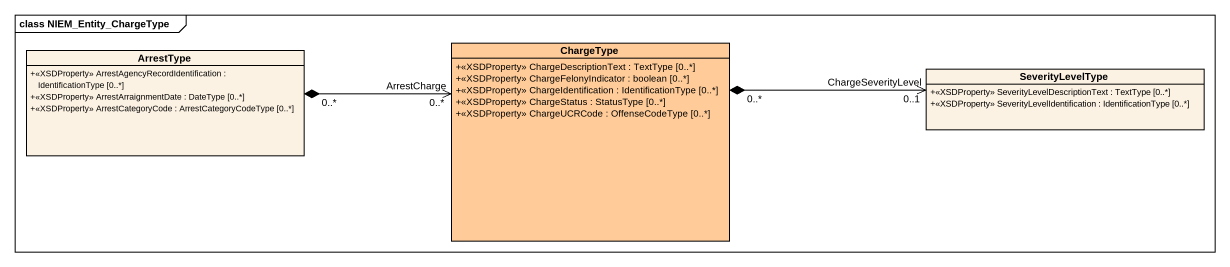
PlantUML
@startuml
mainframe class NIEM_Entity_ChargeType
hide circle
hide empty members
skinparam classAttributeIconSize 0
class ArrestType {
  +<<XSDProperty>> ArrestAgencyRecordIdentification : IdentificationType [0..*]
  +<<XSDProperty>> ArrestArraignmentDate : DateType [0..*]
  +<<XSDProperty>> ArrestCategoryCode : ArrestCategoryCodeType [0..*]
}
class ChargeType #FFCC99 {
  +<<XSDProperty>> ChargeDescriptionText : TextType [0..*]
  +<<XSDProperty>> ChargeFelonyIndicator : boolean [0..*]
  +<<XSDProperty>> ChargeIdentification : IdentificationType [0..*]
  +<<XSDProperty>> ChargeStatus : StatusType [0..*]
  +<<XSDProperty>> ChargeUCRCode : OffenseCodeType [0..*]
}
class SeverityLevelType {
  +<<XSDProperty>> SeverityLevelDescriptionText : TextType [0..*]
  +<<XSDProperty>> SeverityLevelIdentification : IdentificationType [0..*]
}
ArrestType "0..*" *-right-> "ArrestCharge\n0..*" ChargeType
ChargeType "0..*" *-right-> "ChargeSeverityLevel\n0..1" SeverityLevelType
@enduml
